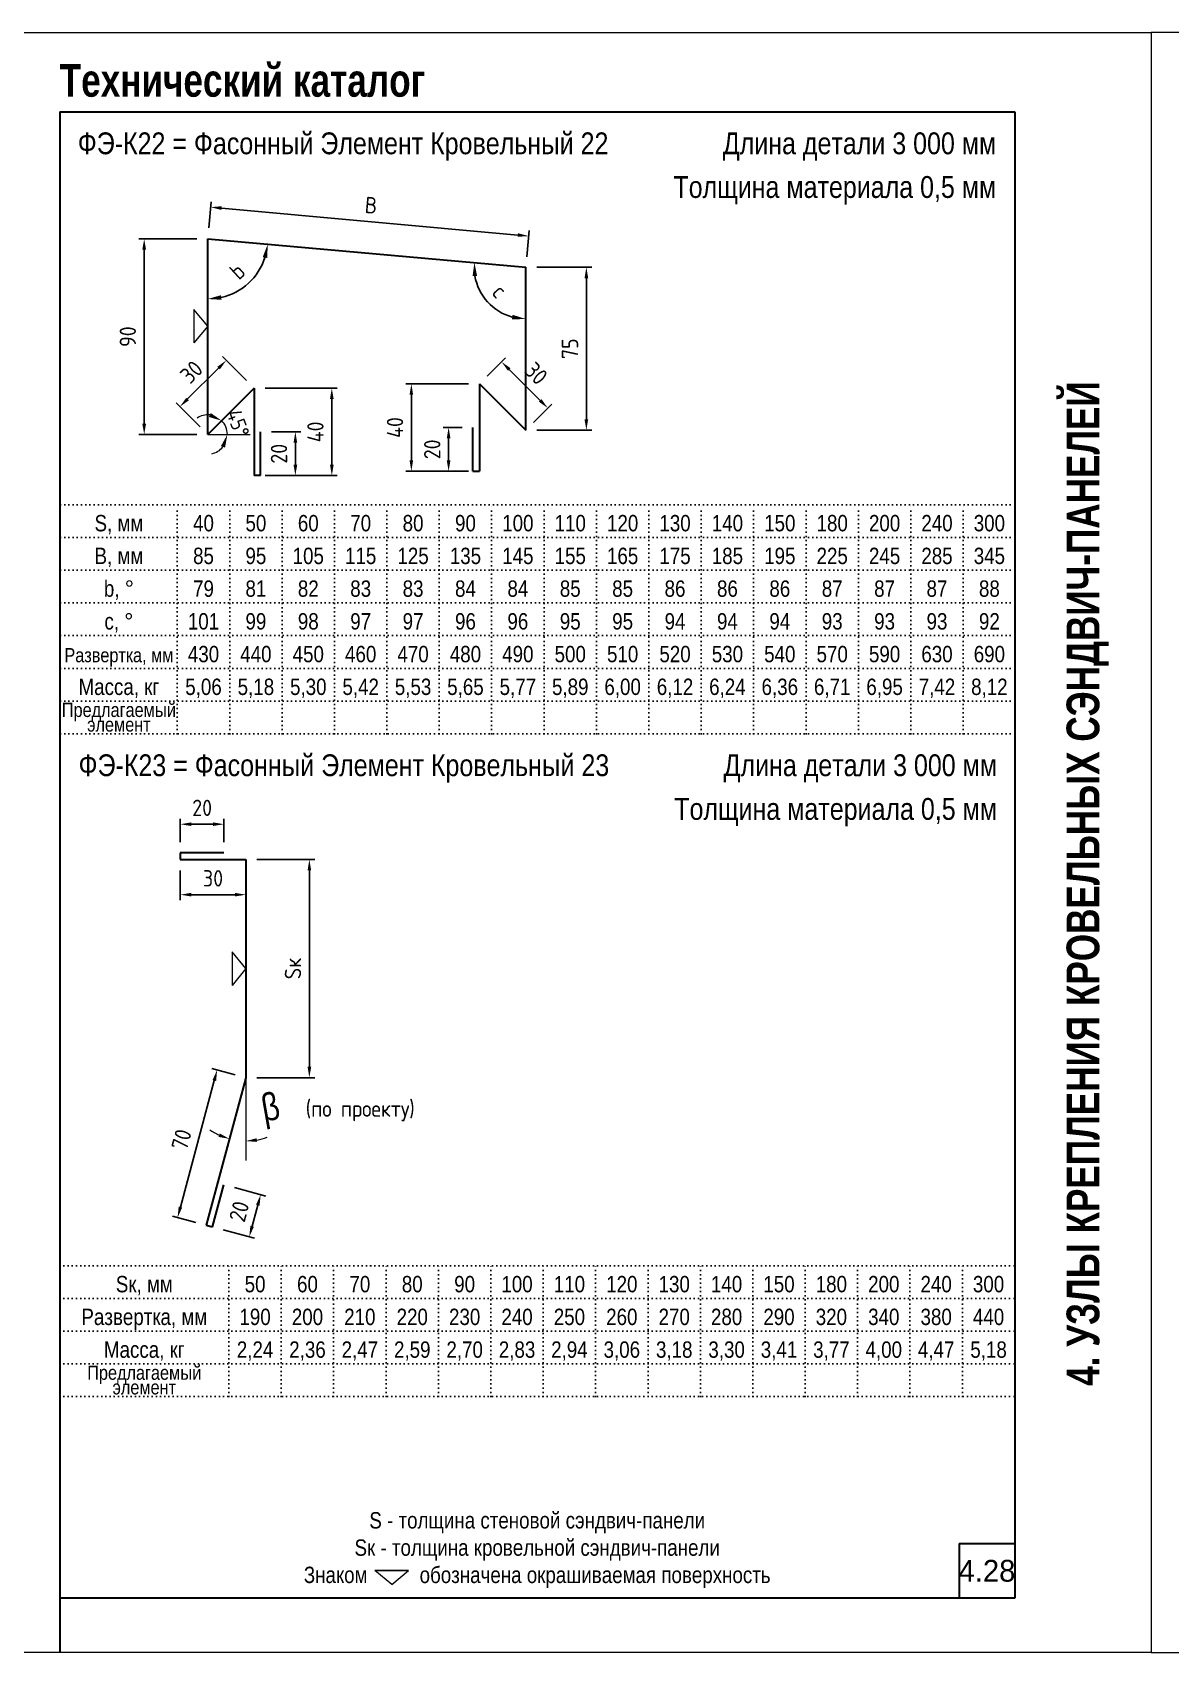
# Model space of a CAD drawing. Extents: x 5821 to 16321, y -13531 to 5774.
# Drawn here: x 13196 to 14239, y -13531 to -12046 of the extents above; entities that cross this region are included whole.
import ezdxf
from ezdxf.enums import TextEntityAlignment as Align

# ---------------------------------------------------------------- set-up
doc = ezdxf.new("R2010")
doc.units = 0
doc.header["$LTSCALE"] = 3
doc.linetypes.add('DOT2', pattern=[0.125, 0, -0.125])
doc.layers.get('0').update_dxf_attribs({"linetype": 'CONTINUOUS', "lineweight": 30})
doc.layers.get('DEFPOINTS').update_dxf_attribs({"linetype": 'CONTINUOUS'})
for name, color, linetype, lineweight in [('new_fill', 8, 'CONTINUOUS', 13), ('RAZMER', 7, 'CONTINUOUS', 9), ('Нащельники', 1, 'CONTINUOUS', 30)]:
    doc.layers.add(name, color=color, linetype=linetype, lineweight=lineweight)
doc.layers.add('Punktir', color=7, linetype='CONTINUOUS')
doc.styles.add('LOGO', font='HATTEN.TTF')
doc.styles.add('ROMANS', font='romans.shx', dxfattribs={"width": 0.85})
doc.styles.add('style1', font='ARIALN.TTF')
doc.styles.add('style2', font='impact.TTF')
doc.dimstyles.new('2.5', dxfattribs={"dimscale": 5, "dimtxt": 3, "dimasz": 2, "dimexe": 1, "dimexo": 2, "dimgap": 0, "dimtad": 0, "dimdec": 0, "dimlfac": 0.5, "dimzin": 9, "dimdsep": 46, "dimtxsty": 'ROMANS', "dimcen": -3, "dimdle": 1, "dimclrd": 256, "dimclre": 256, "dimclrt": 256, "dimadec": 0, "dimazin": 0, "dimtfac": 1, "dimtdec": 0, "dimtofl": 0, "dimtmove": 2, "dimatfit": 3, "dimfxl": 0, "dimtvp": 1, "dimtolj": 1, "dimtzin": 9, "dimarcsym": 0})
doc.dimstyles.new('5', dxfattribs={"dimscale": 5, "dimtxt": 3, "dimasz": 2.5, "dimexe": 1, "dimexo": 3, "dimgap": 0, "dimtad": 0, "dimdec": 0, "dimzin": 9, "dimdsep": 46, "dimtxsty": 'ROMANS', "dimblk2": 'OBLIQUE', "dimcen": -3, "dimdle": 1.5, "dimclrd": 256, "dimclre": 256, "dimclrt": 256, "dimadec": 0, "dimazin": 0, "dimtfac": 1, "dimtdec": 0, "dimtofl": 0, "dimtmove": 2, "dimatfit": 3, "dimfxl": 0, "dimtvp": 1, "dimtolj": 1, "dimtzin": 9, "dimarcsym": 0})
doc.dimstyles.get("Standard").update_dxf_attribs({"dimscale": 0, "dimtxt": 3, "dimasz": 3, "dimexe": 2.5, "dimexo": 2.5, "dimgap": 1.5, "dimtad": 0, "dimdec": 0, "dimzin": 9, "dimdsep": 46, "dimtxsty": 'ROMANS', "dimcen": -3, "dimdle": 1.25, "dimadec": 0, "dimazin": 0, "dimtfac": 0.75, "dimtdec": 0, "dimtofl": 0, "dimtmove": 2, "dimatfit": 3, "dimfxl": 0, "dimtvp": 1.5, "dimtolj": 1, "dimtzin": 0, "dimarcsym": 0})

# ---------------------------------------------------------------- blocks, each defined once
blk = doc.blocks.new('*D1634')
at = {"layer": 'DEFPOINTS', "color": 0, "transparency": 16777216}
for p in [(13399.2, -12372.4), (13331.2, -12389.3), (13356.7, -12414.8)]:
    blk.add_point(p, dxfattribs=at)
at = {"layer": 'RAZMER', "lineweight": -2, "transparency": 16777216}
for p, q in [((13366.6, -12353.9), (13338.3, -12382.2)), ((13392.1, -12365.3), (13370.1, -12343.3)), ((13349.7, -12407.7), (13327.7, -12385.8))]:
    blk.add_line(p, q, dxfattribs=at)
at = {"layer": 'RAZMER', "transparency": 16777216}
for points in [[(13365.4, -12352.8), (13367.8, -12355.1), (13373.7, -12346.9)], [(13337.1, -12381.1), (13339.5, -12383.4), (13331.2, -12389.3)]]:
    blk.add_solid(points, dxfattribs=at)
at = {"layer": 'RAZMER', "transparency": 16777216, "insert": (13341.8, -12357.5), "char_height": 15, "attachment_point": 5, "rotation": 45, "style": 'ROMANS'}
blk.add_mtext('\\A1;30', dxfattribs=at)
blk = doc.blocks.new('*D1635')
at = {"layer": 'DEFPOINTS', "color": 0, "transparency": 16777216}
for p in [(13605.7, -12368.4), (13668.3, -12390.6), (13648.1, -12410.8)]:
    blk.add_point(p, dxfattribs=at)
at = {"layer": 'RAZMER', "lineweight": -2, "transparency": 16777216}
for p, q in [((13612.7, -12361.3), (13629.4, -12344.6)), ((13633, -12355.2), (13661.2, -12383.5)), ((13655.2, -12403.7), (13671.9, -12387))]:
    blk.add_line(p, q, dxfattribs=at)
at = {"layer": 'RAZMER', "transparency": 16777216}
for points in [[(13634.1, -12354), (13631.8, -12356.4), (13625.9, -12348.2)], [(13662.4, -12382.3), (13660.1, -12384.7), (13668.3, -12390.6)]]:
    blk.add_solid(points, dxfattribs=at)
at = {"layer": 'RAZMER', "transparency": 16777216, "insert": (13657.7, -12358.8), "char_height": 15, "attachment_point": 5, "rotation": 315, "style": 'ROMANS'}
blk.add_mtext('\\A1;30', dxfattribs=at)
blk = doc.blocks.new('*D1647')
at = {"layer": 'DEFPOINTS', "color": 0, "transparency": 16777216}
for p in [(13356.7, -12235.4), (13298.5, -12414.8), (13356.7, -12414.8)]:
    blk.add_point(p, dxfattribs=at)
at = {"layer": 'RAZMER', "lineweight": -2, "transparency": 16777216}
for p, q in [((13346.7, -12235.4), (13293.5, -12235.4)), ((13298.5, -12245.4), (13298.5, -12404.8)), ((13346.7, -12414.8), (13293.5, -12414.8))]:
    blk.add_line(p, q, dxfattribs=at)
at = {"layer": 'RAZMER', "transparency": 16777216}
for points in [[(13296.8, -12245.4), (13300.2, -12245.4), (13298.5, -12235.4)], [(13296.8, -12404.8), (13300.2, -12404.8), (13298.5, -12414.8)]]:
    blk.add_solid(points, dxfattribs=at)
at = {"layer": 'RAZMER', "transparency": 16777216, "insert": (13283.5, -12325.1), "char_height": 15, "attachment_point": 5, "rotation": 90, "style": 'ROMANS'}
blk.add_mtext('\\A1;90', dxfattribs=at)
blk = doc.blocks.new('*D1648')
at = {"layer": 'DEFPOINTS', "color": 0, "transparency": 16777216}
for p in [(13356.7, -12235.4), (13650.7, -12232.9), (13648.1, -12261.9)]:
    blk.add_point(p, dxfattribs=at)
at = {"layer": 'RAZMER', "lineweight": -2, "transparency": 16777216}
for p, q in [((13357.6, -12225.5), (13359.8, -12201.4)), ((13369.3, -12207.3), (13640.8, -12232)), ((13649, -12252), (13651.2, -12227.9))]:
    blk.add_line(p, q, dxfattribs=at)
at = {"layer": 'RAZMER', "transparency": 16777216}
for points in [[(13369.5, -12205.6), (13369.2, -12209), (13359.4, -12206.4)], [(13640.9, -12230.3), (13640.6, -12233.6), (13650.7, -12232.9)]]:
    blk.add_solid(points, dxfattribs=at)
at = {"layer": 'RAZMER', "transparency": 16777216, "insert": (13506.4, -12204.7), "char_height": 15, "attachment_point": 5, "rotation": 354.8109, "style": 'ROMANS'}
blk.add_mtext('\\A1;B', dxfattribs=at)
blk = doc.blocks.new('*D1636')
at = {"layer": 'DEFPOINTS', "color": 0, "transparency": 16777216}
for p in [(13648.1, -12261.5), (13648.1, -12410.8), (13703.6, -12410.8)]:
    blk.add_point(p, dxfattribs=at)
at = {"layer": 'RAZMER', "lineweight": -2, "transparency": 16777216}
for p, q in [((13658.1, -12261.5), (13708.6, -12261.5)), ((13703.6, -12271.5), (13703.6, -12400.8)), ((13658.1, -12410.8), (13708.6, -12410.8))]:
    blk.add_line(p, q, dxfattribs=at)
at = {"layer": 'RAZMER', "transparency": 16777216}
for points in [[(13701.9, -12271.5), (13705.3, -12271.5), (13703.6, -12261.5)], [(13701.9, -12400.8), (13705.3, -12400.8), (13703.6, -12410.8)]]:
    blk.add_solid(points, dxfattribs=at)
at = {"layer": 'RAZMER', "transparency": 16777216, "insert": (13688.6, -12336.2), "char_height": 15, "attachment_point": 5, "rotation": 90, "style": 'ROMANS'}
blk.add_mtext('\\A1;75', dxfattribs=at)
blk = doc.blocks.new('*D1649')
at = {"layer": 'DEFPOINTS', "color": 0, "transparency": 16777216}
for p in [(13399.2, -12372.4), (13399.2, -12452.4), (13470.4, -12452.4)]:
    blk.add_point(p, dxfattribs=at)
at = {"layer": 'RAZMER', "lineweight": -2, "transparency": 16777216}
for p, q in [((13409.2, -12372.4), (13475.4, -12372.4)), ((13470.4, -12382.4), (13470.4, -12442.4)), ((13409.2, -12452.4), (13475.4, -12452.4))]:
    blk.add_line(p, q, dxfattribs=at)
at = {"layer": 'RAZMER', "transparency": 16777216}
for points in [[(13468.7, -12382.4), (13472.1, -12382.4), (13470.4, -12372.4)], [(13468.7, -12442.4), (13472.1, -12442.4), (13470.4, -12452.4)]]:
    blk.add_solid(points, dxfattribs=at)
at = {"layer": 'RAZMER', "transparency": 16777216, "insert": (13455.4, -12412.4), "char_height": 15, "attachment_point": 5, "rotation": 90, "style": 'ROMANS'}
blk.add_mtext('\\A1;40', dxfattribs=at)
blk = doc.blocks.new('*D1650')
at = {"layer": 'DEFPOINTS', "color": 0, "transparency": 16777216}
for p in [(13405.2, -12412.4), (13405.2, -12452.4), (13437, -12452.4)]:
    blk.add_point(p, dxfattribs=at)
at = {"layer": 'RAZMER', "lineweight": -2, "transparency": 16777216}
for p, q in [((13415.2, -12412.4), (13442, -12412.4)), ((13437, -12422.4), (13437, -12442.4)), ((13415.2, -12452.4), (13442, -12452.4))]:
    blk.add_line(p, q, dxfattribs=at)
at = {"layer": 'RAZMER', "transparency": 16777216}
for points in [[(13435.3, -12422.4), (13438.7, -12422.4), (13437, -12412.4)], [(13435.3, -12442.4), (13438.7, -12442.4), (13437, -12452.4)]]:
    blk.add_solid(points, dxfattribs=at)
at = {"layer": 'RAZMER', "transparency": 16777216, "insert": (13422, -12432.4), "char_height": 15, "attachment_point": 5, "rotation": 90, "style": 'ROMANS'}
blk.add_mtext('\\A1;20', dxfattribs=at)
blk = doc.blocks.new('*D1637')
at = {"layer": 'DEFPOINTS', "color": 0, "transparency": 16777216}
for p in [(13399.2, -12372.4), (13372.3, -12405.8), (13356.7, -12414.8), (13356.7, -12414.8), (13395.6, -12414.8)]:
    blk.add_point(p, dxfattribs=at)
at = {"layer": 'RAZMER', "color": 0, "lineweight": 0, "transparency": 16777216}
for start, end in [(84.0272, 123.0545), (360, 45), (281.9455, 320.9728)]:
    blk.add_arc((13356.7, -12414.8), 18, start, end, dxfattribs=at)
at = {"layer": 'RAZMER', "color": 0, "transparency": 16777216}
for points in [[(13359.5, -12395.1), (13357.7, -12398.7), (13369.4, -12402.1)], [(13368.8, -12425.4), (13372.6, -12426.8), (13374.7, -12414.8)]]:
    blk.add_solid(points, dxfattribs=at)
at = {"layer": 'RAZMER', "color": 0, "transparency": 16777216, "insert": (13384.4, -12404.5), "char_height": 14, "attachment_point": 5, "rotation": 290.3658, "style": 'ROMANS'}
blk.add_mtext('\\A1;45°', dxfattribs=at)
blk = doc.blocks.new('*D1638')
at = {"layer": 'DEFPOINTS', "color": 0, "transparency": 16777216}
for p in [(13605.7, -12368.4), (13543.3, -12448.4), (13605.7, -12448.4)]:
    blk.add_point(p, dxfattribs=at)
at = {"layer": 'RAZMER', "lineweight": -2, "transparency": 16777216}
for p, q in [((13595.7, -12368.4), (13538.3, -12368.4)), ((13543.3, -12378.4), (13543.3, -12438.4)), ((13595.7, -12448.4), (13538.3, -12448.4))]:
    blk.add_line(p, q, dxfattribs=at)
at = {"layer": 'RAZMER', "transparency": 16777216}
for points in [[(13541.6, -12378.4), (13544.9, -12378.4), (13543.3, -12368.4)], [(13541.6, -12438.4), (13544.9, -12438.4), (13543.3, -12448.4)]]:
    blk.add_solid(points, dxfattribs=at)
at = {"layer": 'RAZMER', "transparency": 16777216, "insert": (13528.3, -12408.4), "char_height": 15, "attachment_point": 5, "rotation": 90, "style": 'ROMANS'}
blk.add_mtext('\\A1;40', dxfattribs=at)
blk = doc.blocks.new('*D1639')
at = {"layer": 'DEFPOINTS', "color": 0, "transparency": 16777216}
for p in [(13599.7, -12408.4), (13577.4, -12448.4), (13599.7, -12448.4)]:
    blk.add_point(p, dxfattribs=at)
at = {"layer": 'RAZMER', "lineweight": -2, "transparency": 16777216}
for p, q in [((13589.7, -12408.4), (13572.4, -12408.4)), ((13577.4, -12418.4), (13577.4, -12438.4)), ((13589.7, -12448.4), (13572.4, -12448.4))]:
    blk.add_line(p, q, dxfattribs=at)
at = {"layer": 'RAZMER', "transparency": 16777216}
for points in [[(13575.7, -12418.4), (13579.1, -12418.4), (13577.4, -12408.4)], [(13575.7, -12438.4), (13579.1, -12438.4), (13577.4, -12448.4)]]:
    blk.add_solid(points, dxfattribs=at)
at = {"layer": 'RAZMER', "transparency": 16777216, "insert": (13562.4, -12428.4), "char_height": 15, "attachment_point": 5, "rotation": 90, "style": 'ROMANS'}
blk.add_mtext('\\A1;20', dxfattribs=at)
blk = doc.blocks.new('*D1640')
at = {"layer": 'DEFPOINTS', "color": 0, "transparency": 16777216}
for p in [(13356.7, -12235.4), (13356.7, -12235.4), (13489.7, -12247.4), (13382.9, -12284), (13356.7, -12414.8)]:
    blk.add_point(p, dxfattribs=at)
at = {"layer": 'RAZMER', "lineweight": -2, "transparency": 16777216}
blk.add_arc((13356.7, -12235.4), 55.2, 283.0141, 341.8677, dxfattribs=at)
at = {"layer": 'RAZMER', "transparency": 16777216}
for points in [[(13407.1, -12252.2), (13411.2, -12253), (13411.7, -12240.4)], [(13369.4, -12291.3), (13368.9, -12287.1), (13356.7, -12290.6)]]:
    blk.add_solid(points, dxfattribs=at)
at = {"layer": 'RAZMER', "transparency": 16777216, "insert": (13383.8, -12265.1), "char_height": 15, "attachment_point": 5, "rotation": 42.4409, "style": 'ROMANS'}
blk.add_mtext('\\A1;b', dxfattribs=at)
blk = doc.blocks.new('_OBLIQUE')
at = {"color": 0, "linetype": 'ByBlock'}
blk.add_line((-0.5, -0.5), (0.5, 0.5), dxfattribs=at)
blk = doc.blocks.new('*D1641')
at = {"layer": 'DEFPOINTS', "color": 0, "transparency": 16777216}
for p in [(13402.1, -12238), (13648.1, -12261.5), (13648.1, -12261.5), (13605.7, -12282.6), (13648.1, -12381.6)]:
    blk.add_point(p, dxfattribs=at)
at = {"layer": 'RAZMER', "lineweight": -2, "transparency": 16777216}
blk.add_arc((13648.1, -12261.5), 47.3, 189.7204, 254.818, dxfattribs=at)
at = {"layer": 'RAZMER', "transparency": 16777216}
for points in [[(13599.4, -12269.6), (13603.5, -12269.5), (13601, -12257)], [(13636, -12305.1), (13635.4, -12309.3), (13648.1, -12308.9)]]:
    blk.add_solid(points, dxfattribs=at)
at = {"layer": 'RAZMER', "transparency": 16777216, "insert": (13624.2, -12283.3), "char_height": 15, "attachment_point": 5, "rotation": 312.2692, "style": 'ROMANS'}
blk.add_mtext('\\A1;c', dxfattribs=at)
blk = doc.blocks.new('*D1642')
at = {"layer": 'DEFPOINTS', "color": 0, "transparency": 16777216}
for p in [(13331.6, -12772), (13331.6, -12798.3), (13371.6, -12798.3)]:
    blk.add_point(p, dxfattribs=at)
at = {"layer": 'RAZMER', "lineweight": -2, "transparency": 16777216}
for p, q in [((13331.6, -12788.3), (13331.6, -12767)), ((13371.6, -12788.3), (13371.6, -12767)), ((13361.6, -12772), (13341.6, -12772))]:
    blk.add_line(p, q, dxfattribs=at)
at = {"layer": 'RAZMER', "transparency": 16777216}
for points in [[(13341.6, -12770.3), (13341.6, -12773.6), (13331.6, -12772)], [(13361.6, -12770.3), (13361.6, -12773.6), (13371.6, -12772)]]:
    blk.add_solid(points, dxfattribs=at)
at = {"layer": 'RAZMER', "transparency": 16777216, "insert": (13351.6, -12757), "char_height": 15, "attachment_point": 5, "style": 'ROMANS'}
blk.add_mtext('\\A1;20', dxfattribs=at)
blk = doc.blocks.new('*D1643')
at = {"layer": 'DEFPOINTS', "color": 0, "transparency": 16777216}
for p in [(13331.6, -12804.3), (13391.6, -12804.3), (13391.6, -12836.6)]:
    blk.add_point(p, dxfattribs=at)
at = {"layer": 'RAZMER', "lineweight": -2, "transparency": 16777216}
for p, q in [((13331.6, -12814.3), (13331.6, -12841.6)), ((13391.6, -12814.3), (13391.6, -12841.6)), ((13341.6, -12836.6), (13381.6, -12836.6))]:
    blk.add_line(p, q, dxfattribs=at)
at = {"layer": 'RAZMER', "transparency": 16777216}
for points in [[(13341.6, -12834.9), (13341.6, -12838.2), (13331.6, -12836.6)], [(13381.6, -12834.9), (13381.6, -12838.2), (13391.6, -12836.6)]]:
    blk.add_solid(points, dxfattribs=at)
at = {"layer": 'RAZMER', "transparency": 16777216, "insert": (13361.6, -12821.6), "char_height": 15, "attachment_point": 5, "style": 'ROMANS'}
blk.add_mtext('\\A1;30', dxfattribs=at)
blk = doc.blocks.new('*D1644')
at = {"layer": 'DEFPOINTS', "color": 0, "transparency": 16777216}
for p in [(13391.6, -12804.3), (13391.6, -13004.3), (13449.8, -13004.3)]:
    blk.add_point(p, dxfattribs=at)
at = {"layer": 'RAZMER', "lineweight": -2, "transparency": 16777216}
for p, q in [((13401.6, -12804.3), (13454.8, -12804.3)), ((13449.8, -12814.3), (13449.8, -12994.3)), ((13401.6, -13004.3), (13454.8, -13004.3))]:
    blk.add_line(p, q, dxfattribs=at)
at = {"layer": 'RAZMER', "transparency": 16777216}
for points in [[(13448.2, -12814.3), (13451.5, -12814.3), (13449.8, -12804.3)], [(13448.2, -12994.3), (13451.5, -12994.3), (13449.8, -13004.3)]]:
    blk.add_solid(points, dxfattribs=at)
at = {"layer": 'RAZMER', "transparency": 16777216, "insert": (13434.8, -12904.3), "char_height": 15, "attachment_point": 5, "rotation": 90, "style": 'ROMANS'}
blk.add_mtext('\\A1;S{\\Fromans.shx|c204;к}', dxfattribs=at)
blk = doc.blocks.new('*D1645')
at = {"layer": 'DEFPOINTS', "color": 0, "transparency": 16777216}
for p in [(13391.6, -13004.3), (13329.1, -13132.5), (13355.4, -13139.6)]:
    blk.add_point(p, dxfattribs=at)
at = {"layer": 'RAZMER', "lineweight": -2, "transparency": 16777216}
for p, q in [((13362.7, -13006.9), (13331.7, -13122.9)), ((13382, -13001.7), (13360.5, -12996)), ((13345.7, -13137), (13324.3, -13131.2))]:
    blk.add_line(p, q, dxfattribs=at)
at = {"layer": 'RAZMER', "transparency": 16777216}
for points in [[(13361.1, -13006.5), (13364.4, -13007.4), (13365.3, -12997.3)], [(13330.1, -13122.4), (13333.3, -13123.3), (13329.1, -13132.5)]]:
    blk.add_solid(points, dxfattribs=at)
at = {"layer": 'RAZMER', "transparency": 16777216, "insert": (13332.7, -13061), "char_height": 15, "attachment_point": 5, "rotation": 75, "style": 'ROMANS'}
blk.add_mtext('\\A1;70', dxfattribs=at)
blk = doc.blocks.new('*D1646')
at = {"layer": 'DEFPOINTS', "color": 0, "transparency": 16777216}
for p in [(13371.5, -13102.5), (13361.2, -13141.1), (13394.8, -13150.1)]:
    blk.add_point(p, dxfattribs=at)
at = {"layer": 'RAZMER', "lineweight": -2, "transparency": 16777216}
for p, q in [((13381.2, -13105.1), (13410, -13112.8)), ((13402.6, -13121.1), (13397.4, -13140.5)), ((13370.8, -13143.7), (13399.7, -13151.4))]:
    blk.add_line(p, q, dxfattribs=at)
at = {"layer": 'RAZMER', "transparency": 16777216}
for points in [[(13401, -13120.7), (13404.2, -13121.6), (13405.2, -13111.5)], [(13395.8, -13140), (13399, -13140.9), (13394.8, -13150.1)]]:
    blk.add_solid(points, dxfattribs=at)
at = {"layer": 'RAZMER', "transparency": 16777216, "insert": (13385.5, -13126.9), "char_height": 15, "attachment_point": 5, "rotation": 75, "style": 'ROMANS'}
blk.add_mtext('\\A1;20', dxfattribs=at)

msp = doc.modelspace()

# ---------------------------------------------------------------- linework, layer by layer
at = {"color": 1}
for p, q in [((13221.09, -12119.09), (14096.09, -12119.09)), ((13221.09, -12119.09), (13221.09, -13531.24)), ((14096.09, -12119.09), (14096.09, -13481.24)), ((14045.18, -13431.24), (14096.09, -13431.24)), ((14045.18, -13431.24), (14045.18, -13481.24)), ((14096.09, -13481.24), (13221.09, -13481.24))]:
    msp.add_line(p, q, dxfattribs=at)
at = {"layer": 'Punktir', "linetype": 'DOT2', "ltscale": 10}
for p, q in [((13221.84, -12479.12), (14096.84, -12479.12)), ((13328.84, -12689.12), (13328.84, -12479.12)), ((13376.84, -12689.12), (13376.84, -12479.12)), ((13424.84, -12689.12), (13424.84, -12479.12)), ((13472.84, -12689.12), (13472.84, -12479.12)), ((13520.84, -12689.12), (13520.84, -12479.12)), ((13568.84, -12689.12), (13568.84, -12479.12)), ((13616.84, -12689.12), (13616.84, -12479.12)), ((13664.84, -12689.12), (13664.84, -12479.12)), ((13712.84, -12689.12), (13712.84, -12479.12)), ((13760.84, -12689.12), (13760.84, -12479.12)), ((13808.84, -12689.12), (13808.84, -12479.12)), ((13856.84, -12689.12), (13856.84, -12479.12)), ((13904.84, -12689.12), (13904.84, -12479.12)), ((13952.84, -12689.12), (13952.84, -12479.12)), ((14000.84, -12689.12), (14000.84, -12479.12)), ((14048.84, -12689.12), (14048.84, -12479.12)), ((13221.84, -12509.12), (14096.84, -12509.12)), ((13221.84, -12539.12), (14096.84, -12539.12)), ((13221.84, -12569.12), (14096.84, -12569.12)), ((13221.84, -12599.12), (14096.84, -12599.12)), ((13221.84, -12629.12), (14096.84, -12629.12)), ((13221.84, -12659.12), (14096.84, -12659.12)), ((13221.84, -12689.12), (14096.84, -12689.12)), ((13221.09, -13176.6), (14096.09, -13176.6)), ((13376.09, -13296.6), (13376.09, -13176.6)), ((13424.09, -13296.6), (13424.09, -13176.6)), ((13472.09, -13296.6), (13472.09, -13176.6)), ((13520.09, -13296.6), (13520.09, -13176.6)), ((13568.09, -13296.6), (13568.09, -13176.6)), ((13616.09, -13296.6), (13616.09, -13176.6)), ((13664.09, -13296.6), (13664.09, -13176.6)), ((13712.09, -13296.6), (13712.09, -13176.6)), ((13760.09, -13296.6), (13760.09, -13176.6)), ((13808.09, -13296.6), (13808.09, -13176.6)), ((13856.09, -13296.6), (13856.09, -13176.6)), ((13904.09, -13296.6), (13904.09, -13176.6)), ((13952.09, -13296.6), (13952.09, -13176.6)), ((14000.09, -13296.6), (14000.09, -13176.6)), ((14048.09, -13296.6), (14048.09, -13176.6)), ((13221.09, -13206.6), (14096.09, -13206.6)), ((13221.09, -13236.6), (14096.09, -13236.6)), ((13221.09, -13266.6), (14096.09, -13266.6)), ((13221.09, -13296.6), (14096.09, -13296.6))]:
    msp.add_line(p, q, dxfattribs=at)
at = {"layer": 'RAZMER'}
for p, q in [((13356.73, -12315.52), (13344.07, -12300.12)), ((13344.07, -12300.12), (13344.07, -12330.91)), ((13356.73, -12315.52), (13344.07, -12330.91)), ((13356.73, -12414.8), (13395.64, -12414.8)), ((13391.61, -12904.32), (13378.96, -12888.93)), ((13378.96, -12888.93), (13378.96, -12919.72)), ((13391.61, -12904.32), (13378.96, -12919.72)), ((13391.61, -13004.32), (13391.61, -13080.33)), ((13525.29, -13468.69), (13509.89, -13456.03)), ((13540.68, -13456.03), (13509.89, -13456.03)), ((13525.29, -13468.69), (13509.89, -13456.03)), ((13509.89, -13456.03), (13540.68, -13456.03)), ((13525.29, -13468.69), (13540.68, -13456.03)), ((13525.29, -13468.69), (13540.68, -13456.03))]:
    msp.add_line(p, q, dxfattribs=at)
for points in [[(13171.09, -12046.24), (14221.09, -12046.24), (14221.09, -13531.24), (13171.09, -13531.24)], [(15271.09, -12046.24), (14221.09, -12046.24), (14221.09, -13531.24), (15271.09, -13531.24)]]:
    msp.add_lwpolyline(points, close=True, dxfattribs=at)
for start, end in [(235.23859, 245.1193), (279.8807, 289.76141)]:
    msp.add_arc((13391.61, -13004.32), 58.06, start, end, dxfattribs=at)
for points in [[(13367.75, -13055.43), (13366.62, -13058.56), (13376.59, -13060.4)], [(13401.72, -13063.18), (13401.43, -13059.86), (13391.61, -13062.38)]]:
    msp.add_solid(points, dxfattribs=at)
at = {"layer": 'Нащельники'}
for p, q in [((13356.73, -12235.45), (13648.09, -12261.55)), ((13356.73, -12414.8), (13356.73, -12235.45)), ((13648.09, -12410.8), (13648.09, -12261.55)), ((13605.67, -12368.37), (13605.67, -12448.37)), ((13605.67, -12368.37), (13648.09, -12410.8)), ((13399.15, -12372.37), (13356.73, -12414.8)), ((13399.15, -12372.37), (13399.15, -12452.37)), ((13405.15, -12452.37), (13405.15, -12412.37)), ((13599.67, -12448.37), (13599.67, -12408.37)), ((13405.15, -12452.37), (13399.15, -12452.37)), ((13599.67, -12448.37), (13605.67, -12448.37)), ((13371.61, -12798.32), (13331.61, -12798.32)), ((13331.61, -12798.32), (13331.61, -12804.32)), ((13331.61, -12804.32), (13391.61, -12804.32)), ((13391.61, -12804.32), (13391.61, -13004.32)), ((13391.61, -13004.32), (13355.38, -13139.55)), ((13361.17, -13141.11), (13371.53, -13102.47)), ((13355.38, -13139.55), (13361.17, -13141.11))]:
    msp.add_line(p, q, dxfattribs=at)

# ---------------------------------------------------------------- texts
at = {"style": 'style1'}
for s, p in [('ФЭ-К22 = Фасонный Элемент Кровельный 22', (13237.63, -12157.91)), ('ФЭ-К23 = Фасонный Элемент Кровельный 23', (13238.37, -12727.94))]:
    msp.add_text(s, height=20, dxfattribs=at).set_placement(p)
for s, p in [('Длина детали 3 000 мм', (14079.09, -12157.91)), ('Толщина материала 0,5 мм', (14079.09, -12197.95)), ('Длина детали 3 000 мм', (14079.84, -12727.94)), ('Толщина материала 0,5 мм', (14079.84, -12767.98))]:
    msp.add_text(s, height=20, dxfattribs=at).set_placement(p, align=Align.RIGHT)
for s, height, p in [('S, мм', 15, (13275.34, -12503.54)), ('40', 15, (13352.84, -12503.54)), ('50', 15, (13400.84, -12503.54)), ('60', 15, (13448.84, -12503.54)), ('70', 15, (13496.84, -12503.54)), ('80', 15, (13544.84, -12503.54)), ('90', 15, (13592.84, -12503.54)), ('100', 15, (13640.84, -12503.54)), ('110', 15, (13688.84, -12503.54)), ('120', 15, (13736.84, -12503.54)), ('130', 15, (13784.84, -12503.54)), ('140', 15, (13832.84, -12503.54)), ('150', 15, (13880.84, -12503.54)), ('180', 15, (13928.84, -12503.54)), ('200', 15, (13976.84, -12503.54)), ('240', 15, (14024.84, -12503.54)), ('300', 15, (14072.84, -12503.54)), ('B, мм', 15, (13275.34, -12533.54)), ('85', 15, (13352.84, -12533.54)), ('95', 15, (13400.84, -12533.54)), ('105', 15, (13448.84, -12533.54)), ('115', 15, (13496.84, -12533.54)), ('125', 15, (13544.84, -12533.54)), ('135', 15, (13592.84, -12533.54)), ('145', 15, (13640.84, -12533.54)), ('155', 15, (13688.84, -12533.54)), ('165', 15, (13736.84, -12533.54)), ('175', 15, (13784.84, -12533.54)), ('185', 15, (13832.84, -12533.54)), ('195', 15, (13880.84, -12533.54)), ('225', 15, (13928.84, -12533.54)), ('245', 15, (13976.84, -12533.54)), ('285', 15, (14024.84, -12533.54)), ('345', 15, (14072.84, -12533.54)), ('b, %%d', 15, (13275.34, -12563.54)), ('79', 15, (13352.84, -12563.54)), ('81', 15, (13400.84, -12563.54)), ('82', 15, (13448.84, -12563.54)), ('83', 15, (13496.84, -12563.54)), ('83', 15, (13544.84, -12563.54)), ('84', 15, (13592.84, -12563.54)), ('84', 15, (13640.84, -12563.54)), ('85', 15, (13688.84, -12563.54)), ('85', 15, (13736.84, -12563.54)), ('86', 15, (13784.84, -12563.54)), ('86', 15, (13832.84, -12563.54)), ('86', 15, (13880.84, -12563.54)), ('87', 15, (13928.84, -12563.54)), ('87', 15, (13976.84, -12563.54)), ('87', 15, (14024.84, -12563.54)), ('88', 15, (14072.84, -12563.54)), ('c, %%d', 15, (13275.34, -12593.54)), ('101', 15, (13352.84, -12593.54)), ('99', 15, (13400.84, -12593.54)), ('98', 15, (13448.84, -12593.54)), ('97', 15, (13496.84, -12593.54)), ('97', 15, (13544.84, -12593.54)), ('96', 15, (13592.84, -12593.54)), ('96', 15, (13640.84, -12593.54)), ('95', 15, (13688.84, -12593.54)), ('95', 15, (13736.84, -12593.54)), ('94', 15, (13784.84, -12593.54)), ('94', 15, (13832.84, -12593.54)), ('94', 15, (13880.84, -12593.54)), ('93', 15, (13928.84, -12593.54)), ('93', 15, (13976.84, -12593.54)), ('93', 15, (14024.84, -12593.54)), ('92', 15, (14072.84, -12593.54)), ('Развертка, мм', 13, (13275.34, -12623.54)), ('430', 15, (13352.84, -12623.54)), ('440', 15, (13400.84, -12623.54)), ('450', 15, (13448.84, -12623.54)), ('460', 15, (13496.84, -12623.54)), ('470', 15, (13544.84, -12623.54)), ('480', 15, (13592.84, -12623.54)), ('490', 15, (13640.84, -12623.54)), ('500', 15, (13688.84, -12623.54)), ('510', 15, (13736.84, -12623.54)), ('520', 15, (13784.84, -12623.54)), ('530', 15, (13832.84, -12623.54)), ('540', 15, (13880.84, -12623.54)), ('570', 15, (13928.84, -12623.54)), ('590', 15, (13976.84, -12623.54)), ('630', 15, (14024.84, -12623.54)), ('690', 15, (14072.84, -12623.54)), ('Масса, кг', 15, (13275.34, -12653.54)), ('5,06', 15, (13352.84, -12653.54)), ('5,18', 15, (13400.84, -12653.54)), ('5,30', 15, (13448.84, -12653.54)), ('5,42', 15, (13496.84, -12653.54)), ('5,53', 15, (13544.84, -12653.54)), ('5,65', 15, (13592.84, -12653.54)), ('5,77', 15, (13640.84, -12653.54)), ('5,89', 15, (13688.84, -12653.54)), ('6,00', 15, (13736.84, -12653.54)), ('6,12', 15, (13784.84, -12653.54)), ('6,24', 15, (13832.84, -12653.54)), ('6,36', 15, (13880.84, -12653.54)), ('6,71', 15, (13928.84, -12653.54)), ('6,95', 15, (13976.84, -12653.54)), ('7,42', 15, (14024.84, -12653.54)), ('8,12', 15, (14072.84, -12653.54)), ('Предлагаемый', 13, (13275.34, -12673.71)), ('элемент', 13, (13275.34, -12687.12)), ('Sк, мм', 15, (13298.59, -13201.02)), ('50', 15, (13400.09, -13201.02)), ('60', 15, (13448.09, -13201.02)), ('70', 15, (13496.09, -13201.02)), ('80', 15, (13544.09, -13201.02)), ('90', 15, (13592.09, -13201.02)), ('100', 15, (13640.09, -13201.02)), ('110', 15, (13688.09, -13201.02)), ('120', 15, (13736.09, -13201.02)), ('130', 15, (13784.09, -13201.02)), ('140', 15, (13832.09, -13201.02)), ('150', 15, (13880.09, -13201.02)), ('180', 15, (13928.09, -13201.02)), ('200', 15, (13976.09, -13201.02)), ('240', 15, (14024.09, -13201.02)), ('300', 15, (14072.09, -13201.02)), ('Развертка, мм', 15, (13298.59, -13231.02)), ('190', 15, (13400.09, -13231.02)), ('200', 15, (13448.09, -13231.02)), ('210', 15, (13496.09, -13231.02)), ('220', 15, (13544.09, -13231.02)), ('230', 15, (13592.09, -13231.02)), ('240', 15, (13640.09, -13231.02)), ('250', 15, (13688.09, -13231.02)), ('260', 15, (13736.09, -13231.02)), ('270', 15, (13784.09, -13231.02)), ('280', 15, (13832.09, -13231.02)), ('290', 15, (13880.09, -13231.02)), ('320', 15, (13928.09, -13231.02)), ('340', 15, (13976.09, -13231.02)), ('380', 15, (14024.09, -13231.02)), ('440', 15, (14072.09, -13231.02)), ('Масса, кг', 15, (13298.59, -13261.02)), ('2,24', 15, (13400.09, -13261.02)), ('2,36', 15, (13448.09, -13261.02)), ('2,47', 15, (13496.09, -13261.02)), ('2,59', 15, (13544.09, -13261.02)), ('2,70', 15, (13592.09, -13261.02)), ('2,83', 15, (13640.09, -13261.02)), ('2,94', 15, (13688.09, -13261.02)), ('3,06', 15, (13736.09, -13261.02)), ('3,18', 15, (13784.09, -13261.02)), ('3,30', 15, (13832.09, -13261.02)), ('3,41', 15, (13880.09, -13261.02)), ('3,77', 15, (13928.09, -13261.02)), ('4,00', 15, (13976.09, -13261.02)), ('4,47', 15, (14024.09, -13261.02)), ('5,18', 15, (14072.09, -13261.02)), ('Предлагаемый', 13, (13298.59, -13281.19)), ('элемент', 13, (13298.59, -13294.6)), ('S - толщина стеновой сэндвич-панели', 15, (13658.59, -13417.5)), ('Sк - толщина кровельной сэндвич-панели', 15, (13658.59, -13442.5)), ('Знаком          обозначена окрашиваемая поверхность', 15, (13658.59, -13467.5))]:
    msp.add_text(s, height=height, dxfattribs=at).set_placement(p, align=Align.CENTER)
at = {"layer": 'new_fill', "style": 'style2'}
msp.add_text('Технический каталог', height=30, dxfattribs=at).set_placement((13221.1, -12105.19))
msp.add_text('4. УЗЛЫ КРЕПЛЕНИЯ КРОВЕЛЬНЫХ СЭНДВИЧ-ПАНЕЛЕЙ', height=30, rotation=90, dxfattribs=at).set_placement((14158.59, -12826.36), align=Align.MIDDLE_CENTER)
at = {"layer": 'new_fill', "style": 'LOGO'}
msp.add_text('4.28', height=20, dxfattribs=at).set_placement((14070.64, -13456.24), align=Align.MIDDLE_CENTER)
at = {"layer": 'RAZMER', "insert": (13414.73, -13034.66), "char_height": 25, "attachment_point": 5, "rotation": 10, "style": 'ROMANS'}
msp.add_mtext('\\A1;{\\fGreekS|b0|i0|c204|p0;b}', dxfattribs=at)
at = {"layer": 'RAZMER', "insert": (13496.4, -13034.69), "char_height": 15, "attachment_point": 5, "style": 'ROMANS'}
msp.add_mtext('{\\Fromans.shx|c204;(по проекту)}', dxfattribs=at)

# ---------------------------------------------------------------- dimensions: what is measured, and where the dimension line sits
at = {"layer": 'RAZMER'}
dim = msp.add_aligned_dim(p1=(13356.73, -12235.45), p2=(13648.09, -12261.91), distance=29.17, text='B', dimstyle='2.5', override={"dimlfac": 0.5, "dimtxsty": 'ROMANS', "dimsah": 1, "dimtolj": 1}, dxfattribs=at)
dim.commit()
dim.dimension.update_dxf_attribs({"geometry": '*D1648', "text_midpoint": (13506.41, -12204.69)})
for base, p1, p2, picture, middle in [((13298.51, -12414.8), (13356.73, -12235.45), (13356.73, -12414.8), '*D1647', (13283.51, -12325.13)), ((13703.6, -12410.8), (13648.09, -12261.55), (13648.09, -12410.8), '*D1636', (13688.6, -12336.17)), ((13543.26, -12448.37), (13605.67, -12368.37), (13605.67, -12448.37), '*D1638', (13528.26, -12408.37)), ((13470.4, -12452.37), (13399.15, -12372.37), (13399.15, -12452.37), '*D1649', (13455.4, -12412.37)), ((13436.98, -12452.37), (13405.15, -12412.37), (13405.15, -12452.37), '*D1650', (13421.98, -12432.37)), ((13577.4, -12448.37), (13599.67, -12408.37), (13599.67, -12448.37), '*D1639', (13562.4, -12428.37))]:
    dim = msp.add_linear_dim(base=base, p1=p1, p2=p2, angle=90, dimstyle='2.5', dxfattribs=at)
    dim.commit()
    dim.dimension.update_dxf_attribs({"geometry": picture, "text_midpoint": middle})
for base, line1, line2, text, picture, middle in [((13382.87, -12284.01), ((13356.73, -12414.8), (13356.73, -12235.45)), ((13356.73, -12235.45), (13489.66, -12247.36)), 'b', '*D1640', (13383.82, -12265.08)), ((13605.7, -12282.55), ((13402.09, -12238.02), (13648.09, -12261.55)), ((13648.09, -12381.59), (13648.09, -12261.55)), 'c', '*D1641', (13624.18, -12283.28))]:
    dim = msp.add_angular_dim_2l(base=base, line1=line1, line2=line2, text=text, dimstyle='5', dxfattribs=at)
    dim.commit()
    dim.dimension.update_dxf_attribs({"geometry": picture, "text_midpoint": middle})
for p1, p2, distance, picture, middle in [((13399.15, -12372.37), (13356.73, -12414.8), -36.06, '*D1634', (13341.83, -12357.48)), ((13605.67, -12368.37), (13648.09, -12410.8), 28.6, '*D1635', (13657.71, -12358.76)), ((13391.61, -13004.32), (13355.38, -13139.55), -27.21, '*D1645', (13332.72, -13061.01)), ((13371.53, -13102.47), (13361.17, -13141.11), 34.85, '*D1646', (13385.52, -13126.92))]:
    dim = msp.add_aligned_dim(p1=p1, p2=p2, distance=distance, dimstyle='2.5', dxfattribs=at)
    dim.commit()
    dim.dimension.update_dxf_attribs({"geometry": picture, "text_midpoint": middle})
dim = msp.add_angular_dim_2l(base=(13372.28, -12405.82), line1=((13356.73, -12414.8), (13395.64, -12414.8)), line2=((13356.73, -12414.8), (13399.15, -12372.37)), dimstyle='Standard', override={"dimscale": 1, "dimtxt": 14, "dimasz": 12, "dimlwd": 0}, dxfattribs=at)
dim.commit()
dim.dimension.update_dxf_attribs({"geometry": '*D1637', "text_midpoint": (13384.44, -12404.51), "dimtype": 162})
for base, p1, p2, picture, middle in [((13331.61, -12771.96), (13371.61, -12798.32), (13331.61, -12798.32), '*D1642', (13351.61, -12756.96)), ((13391.61, -12836.58), (13331.61, -12804.32), (13391.61, -12804.32), '*D1643', (13361.61, -12821.58))]:
    dim = msp.add_linear_dim(base=base, p1=p1, p2=p2, dimstyle='2.5', dxfattribs=at)
    dim.commit()
    dim.dimension.update_dxf_attribs({"geometry": picture, "text_midpoint": middle})
dim = msp.add_linear_dim(base=(13449.84, -13004.32), p1=(13391.61, -12804.32), p2=(13391.61, -13004.32), angle=90, text='S{\\Fromans.shx|c204;к}', dimstyle='2.5', dxfattribs=at)
dim.commit()
dim.dimension.update_dxf_attribs({"geometry": '*D1644', "text_midpoint": (13434.84, -12904.32)})

doc.saveas('drawing.dxf')
